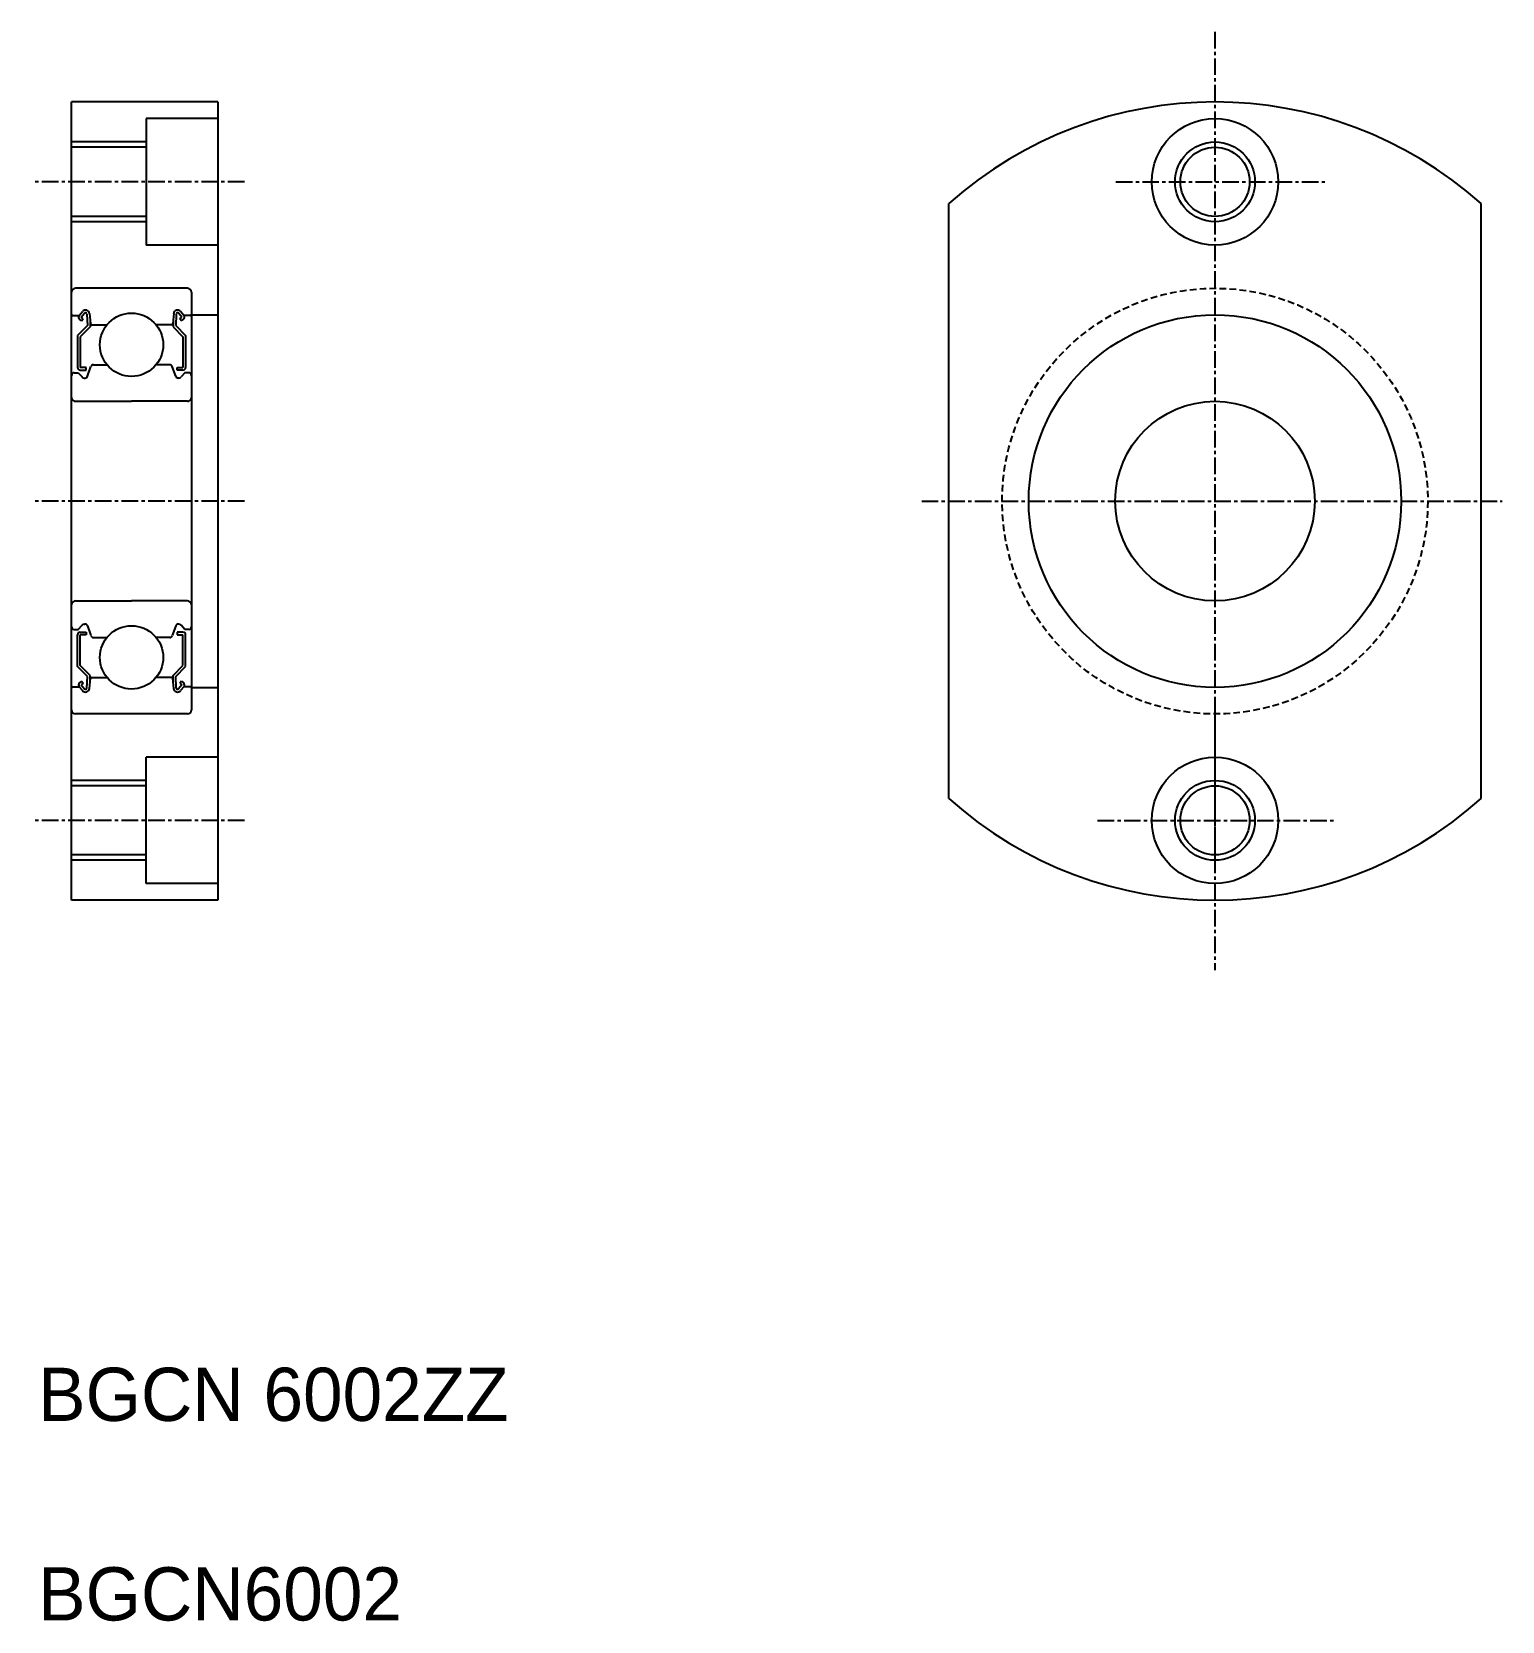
# Model space of a CAD drawing. Extents: x 146 to 257, y 87 to 207.
import ezdxf

# ---------------------------------------------------------------- set-up
doc = ezdxf.new("R2010")
doc.units = 0
doc.linetypes.add('CENTER', pattern=[2, 1.25, -0.25, 0.25, -0.25])
doc.linetypes.add('DASHED', pattern=[0.75, 0.5, -0.25])
doc.layers.get('0').update_dxf_attribs({"linetype": 'CONTINUOUS'})
doc.layers.add('CENTER', color=1, linetype='CENTER')

msp = doc.modelspace()

# ---------------------------------------------------------------- linework, layer by layer
at = {"color": 7, "linetype": 'CONTINUOUS'}
for p, q in [((149.32, 141.57), (149.32, 201.57)), ((160.32, 201.57), (149.32, 201.57)), ((160.32, 201.57), (160.32, 141.57)), ((160.32, 200.32), (154.92, 200.32)), ((154.92, 200.32), (154.92, 190.82)), ((154.92, 198.17), (149.32, 198.17)), ((215.27, 149.21), (215.27, 193.93)), ((255.27, 149.21), (255.27, 193.93)), ((154.92, 192.97), (149.32, 192.97)), ((160.32, 190.82), (154.92, 190.82)), ((153.82, 187.57), (149.62, 187.57)), ((158.02, 187.57), (153.82, 187.57)), ((158.32, 187.27), (158.32, 155.87)), ((160.32, 186.57), (160.32, 186.57)), ((149.42, 185.52), (149.88, 185.52)), ((149.88, 185.52), (150.13, 185.82)), ((150.06, 185.11), (149.91, 185.24)), ((150.04, 185.4), (150.29, 185.69)), ((150.19, 185.27), (150.04, 185.4)), ((150.06, 185.11), (150.19, 185.27)), ((150.46, 185.63), (150.51, 184.76)), ((150.66, 185.66), (150.73, 184.92)), ((156.99, 185.66), (156.92, 184.92)), ((157.18, 185.63), (157.14, 184.76)), ((157.61, 185.4), (157.36, 185.69)), ((157.46, 185.27), (157.61, 185.4)), ((157.59, 185.11), (157.46, 185.27)), ((157.76, 185.52), (157.51, 185.82)), ((157.59, 185.11), (157.74, 185.24)), ((158.22, 185.52), (157.76, 185.52)), ((158.32, 185.57), (160.32, 185.57)), ((150.51, 184.76), (149.76, 184.01)), ((149.76, 184.01), (149.76, 181.62)), ((150.71, 184.67), (149.96, 183.92)), ((150.71, 185.14), (150.71, 184.67)), ((150.83, 184.82), (151.97, 184.82)), ((156.82, 184.82), (155.67, 184.82)), ((156.94, 185.14), (156.94, 184.67)), ((156.94, 184.67), (157.69, 183.92)), ((157.14, 184.76), (157.89, 184.01)), ((157.89, 184.01), (157.89, 181.62)), ((149.96, 183.92), (149.96, 181.62)), ((157.69, 183.92), (157.69, 181.62)), ((150.41, 181.62), (149.96, 181.62)), ((150.41, 181.42), (150.41, 181.62)), ((150.51, 180.96), (150.77, 181.69)), ((150.96, 181.82), (151.97, 181.82)), ((156.69, 181.82), (155.67, 181.82)), ((157.14, 180.96), (156.87, 181.69)), ((157.24, 181.62), (157.69, 181.62)), ((157.24, 181.42), (157.24, 181.62)), ((149.52, 181.22), (149.82, 181.22)), ((149.82, 181.22), (150.1, 180.9)), ((149.96, 181.42), (150.41, 181.42)), ((150.25, 180.82), (150.32, 180.82)), ((157.69, 181.42), (157.24, 181.42)), ((157.39, 180.82), (157.33, 180.82)), ((157.82, 181.22), (157.55, 180.9)), ((158.12, 181.22), (157.82, 181.22)), ((149.62, 179.07), (153.82, 179.07)), ((158.02, 179.07), (153.82, 179.07)), ((160.32, 171.57), (160.32, 171.57)), ((149.62, 164.07), (153.82, 164.07)), ((150.9, 164.07), (150.9, 164.07)), ((151.87, 164.07), (151.87, 164.07)), ((158.02, 164.07), (153.82, 164.07)), ((149.52, 161.92), (149.82, 161.92)), ((149.76, 159.14), (149.76, 161.52)), ((149.82, 161.92), (150.1, 162.25)), ((149.96, 161.72), (150.41, 161.72)), ((149.96, 159.22), (149.96, 161.52)), ((150.41, 161.52), (149.96, 161.52)), ((150.25, 162.32), (150.32, 162.32)), ((150.41, 161.72), (150.41, 161.52)), ((150.51, 162.19), (150.77, 161.46)), ((150.96, 161.32), (151.97, 161.32)), ((156.69, 161.32), (155.67, 161.32)), ((157.14, 162.19), (156.87, 161.46)), ((157.24, 161.72), (157.24, 161.52)), ((157.69, 161.72), (157.24, 161.72)), ((157.24, 161.52), (157.69, 161.52)), ((157.39, 162.32), (157.33, 162.32)), ((157.82, 161.92), (157.55, 162.25)), ((157.69, 159.22), (157.69, 161.52)), ((158.12, 161.92), (157.82, 161.92)), ((157.89, 159.14), (157.89, 161.52)), ((150.51, 158.39), (149.76, 159.14)), ((150.71, 158.47), (149.96, 159.22)), ((156.94, 158.47), (157.69, 159.22)), ((157.14, 158.39), (157.89, 159.14)), ((150.06, 158.03), (149.91, 157.91)), ((150.19, 157.88), (150.04, 157.75)), ((150.04, 157.75), (150.29, 157.45)), ((150.06, 158.03), (150.19, 157.88)), ((150.46, 157.51), (150.51, 158.39)), ((150.66, 157.49), (150.73, 158.23)), ((150.71, 158), (150.71, 158.47)), ((150.83, 158.32), (151.97, 158.32)), ((156.82, 158.32), (155.67, 158.32)), ((156.99, 157.49), (156.92, 158.23)), ((156.94, 158), (156.94, 158.47)), ((157.18, 157.51), (157.14, 158.39)), ((157.61, 157.75), (157.36, 157.45)), ((157.59, 158.03), (157.46, 157.88)), ((157.46, 157.88), (157.61, 157.75)), ((157.59, 158.03), (157.74, 157.91)), ((149.42, 157.62), (149.88, 157.62)), ((149.88, 157.62), (150.13, 157.33)), ((157.76, 157.62), (157.51, 157.33)), ((158.22, 157.62), (157.76, 157.62)), ((158.32, 157.57), (160.32, 157.57)), ((158.02, 155.57), (149.62, 155.57)), ((158.02, 155.57), (153.82, 155.57)), ((160.32, 152.32), (154.92, 152.32)), ((154.92, 142.82), (154.92, 152.32)), ((154.92, 150.17), (149.32, 150.17)), ((154.92, 144.97), (149.32, 144.97)), ((160.32, 142.82), (154.92, 142.82)), ((160.32, 141.57), (149.32, 141.57))]:
    msp.add_line(p, q, dxfattribs=at)
at = {"color": 3, "linetype": 'CONTINUOUS'}
for p, q in [((154.92, 198.57), (149.32, 198.57)), ((154.92, 192.57), (149.32, 192.57)), ((154.92, 150.57), (149.32, 150.57)), ((154.92, 144.57), (149.32, 144.57))]:
    msp.add_line(p, q, dxfattribs=at)
at = {"color": 7, "linetype": 'CONTINUOUS'}
for centre, radius in [((235.27, 195.57), 4.75), ((235.27, 195.57), 2.6), ((153.82, 183.32), 2.38), ((235.27, 171.57), 14), ((235.27, 171.57), 7.5), ((153.82, 159.82), 2.38), ((235.27, 147.57), 4.75), ((235.27, 147.57), 2.6)]:
    msp.add_circle(centre, radius, dxfattribs=at)
at = {"color": 3, "linetype": 'CONTINUOUS'}
for centre in [(235.27, 195.57), (235.27, 147.57)]:
    msp.add_circle(centre, 3, dxfattribs=at)
at = {"color": 3, "linetype": 'DASHED'}
msp.add_circle((235.27, 171.57), 16, dxfattribs=at)
at = {"color": 7, "linetype": 'CONTINUOUS'}
for centre, radius, start, end in [((235.27, 171.57), 30, 48.1897, 131.8103), ((149.62, 187.27), 0.3, 90, 180), ((158.02, 187.27), 0.3, 0, 90), ((149.42, 185.62), 0.1, 180, 270), ((150.04, 185.4), 0.2, 140.0002, 230.0848), ((150.36, 185.63), 0.3, 4.9968, 140.0002), ((150.36, 185.63), 0.1, 2.8198, 140.0033), ((157.28, 185.63), 0.3, 39.9998, 175.0032), ((157.28, 185.63), 0.1, 39.9967, 177.1802), ((157.61, 185.4), 0.2, 309.9152, 39.9998), ((158.22, 185.62), 0.1, 270, 0), ((150.83, 184.92), 0.1, 184.9968, 269.9995), ((156.82, 184.92), 0.1, 270.0005, 355.0032), ((149.96, 181.62), 0.2, 180, 270), ((150.96, 181.62), 0.2, 90, 159.9919), ((156.69, 181.62), 0.2, 20.0081, 90), ((157.69, 181.62), 0.2, 270, 0), ((149.52, 181.02), 0.2, 90, 180), ((150.25, 181.02), 0.2, 219.9962, 270), ((150.32, 181.02), 0.2, 270, 339.9919), ((157.33, 181.02), 0.2, 200.0081, 270), ((157.39, 181.02), 0.2, 270, 320.0038), ((158.12, 181.02), 0.2, 0, 90), ((149.62, 179.37), 0.3, 180, 270), ((158.02, 179.37), 0.3, 270, 0), ((149.62, 163.77), 0.3, 90, 180), ((158.02, 163.77), 0.3, 0, 90), ((149.52, 162.12), 0.2, 180, 270), ((149.96, 161.52), 0.2, 90, 180), ((150.25, 162.12), 0.2, 90, 140.0038), ((150.32, 162.12), 0.2, 20.0081, 90), ((150.96, 161.52), 0.2, 200.0081, 270), ((156.69, 161.52), 0.2, 270, 339.9919), ((157.33, 162.12), 0.2, 90, 159.9919), ((157.39, 162.12), 0.2, 39.9962, 90), ((157.69, 161.52), 0.2, 0, 90), ((158.12, 162.12), 0.2, 270, 0), ((150.04, 157.75), 0.2, 129.9152, 219.9998), ((150.83, 158.22), 0.1, 90.0005, 175.0032), ((156.82, 158.22), 0.1, 4.9968, 89.9995), ((157.61, 157.75), 0.2, 320.0002, 50.0848), ((149.42, 157.52), 0.1, 90, 180), ((150.36, 157.52), 0.3, 219.9998, 355.0032), ((150.36, 157.52), 0.1, 219.9967, 357.1802), ((157.28, 157.52), 0.3, 184.9968, 320.0002), ((157.28, 157.52), 0.1, 182.8198, 320.0033), ((158.22, 157.52), 0.1, 0, 90), ((149.62, 155.87), 0.3, 180, 270), ((158.02, 155.87), 0.3, 270, 0), ((235.27, 171.57), 30, 228.1897, 311.8103)]:
    msp.add_arc(centre, radius, start, end, dxfattribs=at)
at = {"layer": 'CENTER', "color": 1, "linetype": 'CENTER'}
for p, q in [((235.27, 206.85), (235.27, 136.3)), ((162.32, 195.57), (146.32, 195.57)), ((227.81, 195.57), (243.53, 195.57)), ((162.32, 171.57), (146.32, 171.57)), ((213.22, 171.57), (256.86, 171.57)), ((235.27, 156.57), (235.27, 144.57)), ((162.32, 147.57), (146.32, 147.57)), ((226.43, 147.57), (244.29, 147.57))]:
    msp.add_line(p, q, dxfattribs=at)

# ---------------------------------------------------------------- texts
at = {"color": 7, "linetype": 'CONTINUOUS'}
for s, p in [('BGCN 6002ZZ', (146.8, 102.43)), ('BGCN6002', (146.8, 87.43))]:
    msp.add_text(s, height=4, dxfattribs=at).set_placement(p)

doc.saveas('drawing.dxf')
